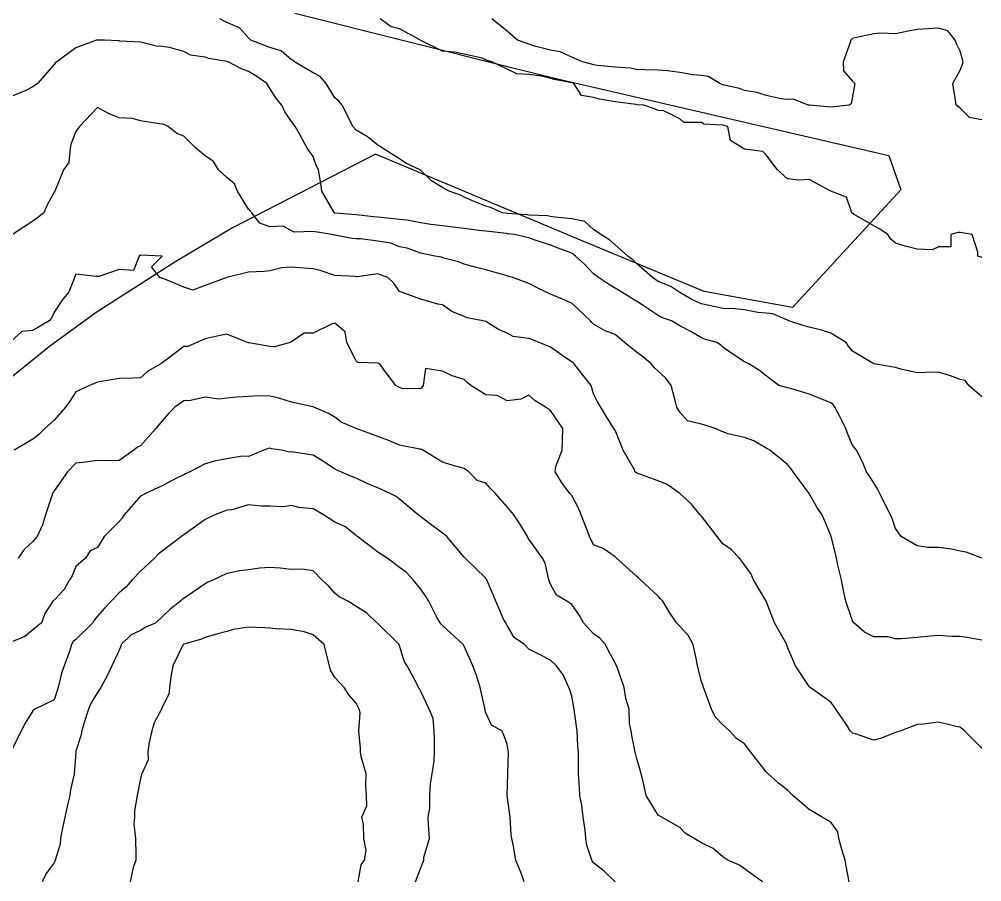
# Model space of a CAD drawing. Extents: x 0 to 495, y 0 to 595.
# Drawn here: x 271.9 to 495, y 0 to 199.9 of the extents above; entities that cross this region are included whole.
import ezdxf

# ---------------------------------------------------------------- set-up
doc = ezdxf.new("R2010")
doc.units = 0
for name, color, linetype in [('CONTOURS_MAJEURES', 3, 'CONTINUOUS'), ('CONTOURS_MINEURES', 8, 'CONTINUOUS'), ('PARCELLE', 4, 'CONTINUOUS')]:
    doc.layers.add(name, color=color, linetype=linetype)

msp = doc.modelspace()

# ---------------------------------------------------------------- linework, layer by layer
at = {"layer": 'CONTOURS_MAJEURES'}
for points in [[(494.995, 176.574), (492.142, 177.145), (490.003, 179.286), (489.093, 180), (488.891, 181.11), (488.283, 184.996), (490.003, 188.057), (490.54, 189.465), (490.65, 190.004), (490.003, 192.502), (489.169, 194.168), (488.835, 195), (487.171, 197.169), (485, 197.803), (482.63, 197.63), (479.996, 197.498), (477.916, 197.082), (475.004, 196.499), (471.669, 196.666), (470.001, 196.489), (465.539, 195.54), (464.998, 195.385), (464.802, 195.196), (464.676, 195), (464.458, 194.46), (462.846, 190.004), (462.917, 187.917), (464.998, 185.533), (465.554, 184.996), (464.998, 181.999), (464.728, 180.27), (464.284, 180), (460.005, 179.474), (455.051, 179.952), (455.002, 179.957), (454.966, 179.964), (454.794, 180), (451.337, 181.336), (449.999, 181.263), (448.524, 181.473), (444.996, 182.248), (442.883, 182.883), (440.003, 183.407), (438.804, 183.799), (435, 184.7), (434.3, 184.996), (431.579, 186.58), (429.997, 186.821), (428.027, 186.972), (425.004, 187.574), (422.11, 187.893), (420.001, 188.098), (416.855, 188.145), (414.998, 188.264), (413.512, 188.517), (409.995, 188.744), (405.829, 189.175), (405.002, 189.302), (404.5, 189.501), (402.445, 190.004), (399.999, 191.082), (397.295, 192.3), (394.996, 192.722), (391.346, 193.657), (390.004, 194.127), (389.356, 194.353), (387.342, 195), (385, 197.156), (381.462, 199.997)], [(494.995, 30.96), (490.963, 35.005), (490.003, 35.811), (489.041, 35.966), (485, 37.003), (481.497, 36.504), (479.996, 36.41), (476.252, 35.005), (475.004, 34.609), (471.761, 33.243), (470.001, 32.842), (465.688, 34.314), (464.998, 34.416), (464.712, 34.719), (464.511, 35.005), (463.75, 36.254), (461.157, 40.001), (460.671, 40.667), (460.005, 41.622), (455.194, 44.998), (455.098, 45.094), (455.002, 45.215), (451.857, 50.005), (449.999, 54.335), (449.847, 54.85), (449.786, 55.001), (449.499, 55.501), (446.953, 59.998), (444.996, 65.005), (442.051, 70.002), (441.456, 71.455), (440.003, 73.477), (438.836, 74.998), (436.95, 76.946), (435, 78.281), (433.636, 79.994), (429.997, 84.707), (429.727, 85.002), (427.612, 87.612), (425.004, 89.998), (422.074, 92.068), (420.001, 92.896), (415.467, 94.526), (414.998, 94.732), (414.603, 94.995), (414.498, 95.496), (411.897, 100.002), (409.995, 104.654), (409.732, 104.999), (407.901, 107.9), (406.667, 109.995), (406.033, 111.028), (405.002, 113.095), (404.454, 115.002), (402.334, 117.667), (400.53, 119.999), (400.241, 120.24), (399.999, 120.499), (398.652, 121.344), (394.996, 123.878), (392.361, 124.995), (390.683, 125.676), (390.004, 125.911), (386.347, 126.343), (385, 127.12), (382.978, 127.978), (379.997, 129.83), (379.332, 130.003), (375.71, 130.709), (375.005, 131.018), (372.17, 132.168), (370.002, 133.679), (368.872, 133.871), (364.998, 134.999), (359.995, 136.793), (358.681, 138.681), (357.34, 139.996), (355.003, 140.87), (350.229, 140.225), (350, 140.223), (349.744, 140.251), (344.996, 140.482), (341.632, 141.628), (340.004, 142.044), (337.839, 142.162), (335.001, 142.434), (332.741, 142.257), (329.998, 141.564), (328.603, 141.394), (325.005, 141.259), (320.002, 139.996), (314.999, 138.195), (312.127, 137.127), (309.996, 137.802), (305.211, 139.787), (305.003, 139.829), (304.892, 139.885), (304.447, 139.996), (302.502, 142.499), (305.003, 145.003), (300, 145.188), (299.706, 145.003), (298.332, 141.665), (294.997, 141.922), (290.298, 140.29), (290.004, 140.259), (289.71, 140.29), (285.001, 140.786), (284.701, 139.996), (283.357, 136.641), (281.973, 134.999), (279.998, 132.001), (279.38, 130.62), (278.807, 130.003), (274.995, 127.777), (272.467, 127.531), (270.002, 125.24)], [(363.748, -0.003), (364.998, 3.183), (365.697, 5.004), (365.697, 5.701), (366.992, 10.001), (366.725, 13.273), (366.695, 14.997), (367.052, 17.053), (367.021, 20.004), (367.228, 22.775), (367.557, 25.001), (368.041, 28.039), (368.141, 29.997), (368.141, 33.143), (368.092, 35.005), (367.798, 37.8), (366.864, 40.001), (364.998, 44.072), (364.693, 44.693), (364.443, 44.998), (363.998, 45.999), (361.815, 50.005), (361.12, 51.128), (359.995, 54.763), (359.94, 54.946), (359.924, 55.001), (355.003, 59.857), (354.919, 59.915), (354.79, 59.998), (352.345, 62.345), (350, 63.817), (349.278, 64.283), (348.054, 65.005), (346.055, 66.062), (344.996, 66.868), (343.542, 68.546), (342.017, 70.002), (340.004, 72.016), (337.433, 72.43), (335.001, 72.397), (332.348, 72.651), (329.998, 72.817), (327.653, 72.651), (325.005, 72.303), (322.969, 72.035), (320.002, 71.409), (316.875, 70.002), (315.571, 69.431), (314.999, 69.065), (311.997, 67.004), (309.996, 65.63), (309.629, 65.372), (309.242, 65.005), (306.86, 63.143), (305.003, 61.428), (303.551, 59.998), (301.095, 58.904), (300, 58.21), (297.779, 57.219), (295.508, 55.001), (295.402, 54.596), (294.997, 53.639), (293.333, 50.005), (292.287, 47.716), (290.75, 44.998), (290.004, 43.862), (288.563, 41.441), (287.93, 40.001), (286.911, 36.912), (286.366, 35.005), (286.156, 33.849), (285.001, 30.225), (284.965, 29.997), (284.963, 29.959), (284.578, 25.001), (283.736, 21.268), (283.562, 20.004), (283.12, 18.121), (282.466, 14.997), (281.738, 11.738), (281.459, 10.001), (281.323, 8.677), (280.214, 5.004), (279.998, 4.345), (278.122, 1.874), (277.2, -0.003)]]:
    msp.add_lwpolyline(points, dxfattribs=at)
at = {"layer": 'CONTOURS_MINEURES'}
for points in [[(494.995, 112.412), (492, 115.002), (491.164, 116.164), (490.003, 116.39), (487.729, 117.274), (485, 118.125), (481.967, 118.031), (479.996, 117.904), (476.252, 118.75), (475.004, 119.166), (470.001, 119.999), (464.998, 122.975), (464.135, 124.132), (463.538, 124.995), (460.005, 127.128), (457.836, 127.832), (455.002, 128.522), (453.845, 128.845), (450.277, 130.003), (449.999, 130.113), (446.6, 131.605), (444.996, 131.781), (443.089, 131.91), (440.003, 132.519), (437.794, 132.793), (435, 132.848), (431.384, 133.614), (429.997, 133.949), (429.231, 134.232), (427.609, 134.999), (425.004, 136.577), (422.94, 137.934), (420.001, 139.138), (419.461, 139.456), (418.708, 139.996), (414.998, 143.301), (414.093, 144.097), (412.949, 145.003), (409.995, 147.608), (408.74, 148.743), (406.691, 149.999), (405.002, 151.149), (402.985, 152.982), (399.999, 153.651), (396.011, 153.983), (394.996, 154.191), (394.316, 154.316), (390.004, 154.506), (389.565, 154.558), (385, 154.879), (383.809, 154.996), (381.229, 156.228), (379.997, 156.567), (377.335, 157.667), (375.005, 158.681), (374.129, 159.127), (371.503, 160.003), (370.002, 160.885), (367.455, 162.456), (364.998, 164.821), (364.781, 165), (361.524, 166.526), (359.995, 167.498), (356.073, 169.996), (355.457, 170.451), (355.003, 170.679), (352.596, 172.595), (350, 174.186), (349.183, 175.004), (348.517, 176.484), (346.694, 180), (345.928, 180.931), (344.996, 181.695), (343.01, 184.996), (341.639, 186.636), (340.004, 187.456), (335.673, 190.004), (335.399, 190.402), (335.001, 190.477), (332.597, 192.6), (329.998, 193.371), (325.593, 195), (325.005, 195.577), (322.894, 197.888), (320.002, 199.142), (318.334, 199.997)], [(494.995, 144.717), (494.758, 144.765), (494.088, 145.003), (494.088, 145.911), (492.811, 149.999), (490.003, 150.445), (489.529, 150.473), (487.859, 149.999), (487.859, 147.144), (485, 147.144), (483.593, 146.408), (479.996, 146.62), (477.263, 147.263), (475.004, 147.97), (473.902, 148.899), (473.197, 149.999), (471.308, 151.305), (470.001, 152.016), (465.398, 154.596), (464.998, 154.851), (464.92, 154.918), (464.859, 154.996), (463.646, 158.647), (460.005, 160.003), (455.002, 162.729), (452.62, 162.62), (449.999, 162.896), (447.644, 165), (444.996, 168.459), (444.228, 169.227), (440.003, 169.779), (439.586, 169.996), (436.775, 171.773), (436.155, 175.004), (435, 175.319), (430.547, 175.553), (429.997, 175.92), (425.92, 175.92), (425.004, 176.836), (421.335, 178.668), (420.001, 178.751), (419.131, 179.131), (416.666, 180), (415.082, 180.084), (414.998, 180.091), (414.882, 180.116), (409.995, 180.757), (406.348, 181.347), (405.002, 181.721), (402.244, 182.241), (400.461, 184.996), (400.13, 185.128), (399.999, 185.16), (395.895, 185.896), (394.996, 186.138), (393.387, 186.61), (390.004, 187.05), (387.213, 187.211), (385, 188.352), (381.443, 190.004), (380.338, 190.344), (379.997, 190.507), (379.176, 190.826), (375.005, 191.767), (372.753, 192.252), (370.002, 192.502), (365.11, 194.889), (364.998, 194.923), (364.937, 194.939), (364.894, 195), (359.995, 197.669), (358.1, 198.1), (355.545, 199.997)], [(494.995, 176.574), (492.142, 177.145), (490.003, 179.286), (489.093, 180), (488.891, 181.11), (488.283, 184.996), (490.003, 188.057), (490.54, 189.465), (490.65, 190.004), (490.003, 192.502), (489.169, 194.168), (488.835, 195), (487.171, 197.169), (485, 197.803), (482.63, 197.63), (479.996, 197.498), (477.916, 197.082), (475.004, 196.499), (471.669, 196.666), (470.001, 196.489), (465.539, 195.54), (464.998, 195.385), (464.802, 195.196), (464.676, 195), (464.458, 194.46), (462.846, 190.004), (462.917, 187.917), (464.998, 185.533), (465.554, 184.996), (464.998, 181.999), (464.728, 180.27), (464.284, 180), (460.005, 179.474), (455.051, 179.952), (455.002, 179.957), (454.966, 179.964), (454.794, 180), (451.337, 181.336), (449.999, 181.263), (448.524, 181.473), (444.996, 182.248), (442.883, 182.883), (440.003, 183.407), (438.804, 183.799), (435, 184.7), (434.3, 184.996), (431.579, 186.58), (429.997, 186.821), (428.027, 186.972), (425.004, 187.574), (422.11, 187.893), (420.001, 188.098), (416.855, 188.145), (414.998, 188.264), (413.512, 188.517), (409.995, 188.744), (405.829, 189.175), (405.002, 189.302), (404.5, 189.501), (402.445, 190.004), (399.999, 191.082), (397.295, 192.3), (394.996, 192.722), (391.346, 193.657), (390.004, 194.127), (389.356, 194.353), (387.342, 195), (385, 197.156), (381.462, 199.997)], [(494.995, 74.998), (491.344, 76.34), (490.003, 76.576), (487.956, 77.042), (485, 77.447), (482.449, 77.447), (479.996, 77.837), (476.348, 79.994), (475.004, 81.839), (474.193, 84.19), (473.849, 85.002), (472.695, 87.308), (471.374, 89.998), (470.876, 90.873), (470.001, 92.41), (468.973, 93.968), (468.295, 94.995), (467.338, 97.337), (465.974, 100.002), (464.998, 101.178), (463.907, 103.907), (463.506, 104.999), (462.048, 107.951), (460.941, 109.995), (460.578, 110.569), (460.005, 111.008), (458.337, 111.664), (455.002, 113.022), (450.702, 114.298), (449.999, 114.472), (447.952, 115.002), (444.996, 117.242), (443.46, 118.462), (441.002, 119.999), (440.003, 120.525), (437.26, 122.255), (435, 123.885), (434.459, 124.455), (433.571, 124.995), (430.744, 125.743), (429.997, 126.039), (427.369, 127.631), (425.004, 128.817), (423.088, 130.003), (420.753, 130.754), (420.001, 131.231), (416.281, 133.718), (414.998, 134.523), (414.677, 134.679), (414.15, 134.999), (409.995, 137.576), (408.494, 138.493), (406.167, 139.996), (405.002, 140.872), (403.013, 143.012), (400.823, 145.003), (399.999, 145.659), (396.835, 146.84), (394.996, 147.526), (391.214, 148.788), (390.004, 149.245), (386.668, 149.999), (385.176, 150.175), (385, 150.187), (384.792, 150.208), (379.997, 150.779), (379.127, 150.871), (375.005, 151.405), (371.796, 151.791), (370.002, 152.007), (367.309, 152.307), (364.998, 152.723), (361.711, 153.283), (359.995, 153.459), (358.608, 153.608), (355.003, 153.997), (354.095, 154.09), (350, 154.58), (345.025, 154.968), (344.996, 154.971), (344.861, 154.996), (344.872, 155.121), (341.991, 160.003), (341.807, 161.808), (341.252, 165), (340.818, 165.815), (340.004, 168.106), (338.631, 169.996), (336.959, 173.044), (335.805, 175.004), (335.501, 175.503), (335.001, 176.219), (333.427, 178.428), (332.741, 180), (331.477, 181.477), (329.998, 183.861), (329.252, 184.996), (326.74, 186.737), (325.005, 187.795), (323.374, 188.371), (320.315, 190.004), (320.002, 190.111), (315.797, 190.801), (314.999, 191.105), (311.564, 191.57), (309.996, 192.444), (306.667, 193.335), (305.003, 193.582), (303.656, 193.655), (300, 194.597), (295.166, 194.831), (294.997, 194.865), (294.85, 194.853), (291.669, 195), (290.004, 195.063), (289.766, 195), (285.001, 193.277), (280.58, 190.004), (280.212, 189.79), (279.998, 189.393), (276.082, 184.996), (274.995, 184.228), (273.384, 183.385), (270.002, 181.943)], [(494.995, 56.013), (491.617, 56.616), (490.003, 56.818), (488.163, 56.839), (485, 57.043), (483.098, 56.9), (479.996, 56.594), (476.312, 56.31), (475.004, 56.265), (473.257, 56.746), (470.001, 56.746), (467.842, 57.841), (465.339, 59.998), (465.2, 60.201), (464.998, 60.453), (463.469, 65.005), (462.882, 67.885), (462.45, 70.002), (461.669, 73.333), (461.347, 74.998), (461.1, 76.094), (460.061, 79.994), (460.049, 80.038), (460.005, 80.245), (458.586, 83.582), (457.983, 85.002), (456.775, 86.773), (455.002, 89.998), (451.282, 94.995), (450.735, 95.731), (449.999, 96.721), (445.866, 100.002), (445.318, 100.325), (444.996, 100.49), (442.154, 102.155), (440.003, 102.917), (436.217, 103.783), (435, 104.249), (433.199, 104.999), (430.805, 105.806), (429.997, 106.065), (426.795, 106.791), (425.004, 108.833), (424.29, 109.995), (424.06, 110.94), (422.989, 115.002), (421.736, 116.735), (420.001, 118.308), (419.106, 119.105), (418.383, 119.999), (416.564, 121.562), (414.998, 122.735), (413.739, 123.738), (412.202, 124.995), (409.995, 126.784), (407.671, 127.672), (405.002, 129.248), (404.631, 129.631), (404.278, 130.003), (399.999, 134.114), (399.338, 134.339), (397.81, 134.999), (394.996, 136.198), (392.409, 137.407), (390.004, 138.627), (386.298, 139.996), (385.3, 140.295), (385, 140.398), (384.445, 140.552), (379.997, 141.78), (377.579, 142.421), (375.005, 143.125), (373.662, 143.66), (370.002, 144.594), (369.722, 144.723), (368.182, 145.003), (364.998, 145.71), (361.801, 146.806), (359.995, 147.125), (357.98, 147.982), (355.003, 148.429), (351, 149), (350, 148.992), (349.083, 149.084), (344.996, 149.819), (344.853, 149.856), (344.352, 149.999), (340.004, 150.706), (335.569, 150.567), (335.001, 150.867), (333.055, 151.943), (329.998, 151.763), (327.644, 152.64), (325.773, 154.996), (325.005, 155.83), (322.504, 160.003), (321.768, 161.767), (320.002, 163.193), (318.069, 165), (316.901, 166.9), (314.999, 168.212), (312.792, 169.996), (309.996, 172.794), (308.435, 173.439), (306.43, 175.004), (305.457, 175.458), (305.003, 175.58), (304.336, 175.67), (300, 176.323), (298.107, 176.894), (294.997, 177.053), (292.87, 177.872), (290.004, 179.429), (285.813, 175.004), (285.478, 174.527), (285.001, 173.891), (283.918, 171.08), (283.688, 169.996), (283.352, 166.646), (282.099, 165), (280.165, 160.17), (280.091, 160.003), (279.998, 159.803), (278.258, 156.738), (277.596, 154.996), (276.107, 153.886), (274.995, 153.085), (270.335, 149.999)], [(494.995, 30.96), (490.963, 35.005), (490.003, 35.811), (489.041, 35.966), (485, 37.003), (481.497, 36.504), (479.996, 36.41), (476.252, 35.005), (475.004, 34.609), (471.761, 33.243), (470.001, 32.842), (465.688, 34.314), (464.998, 34.416), (464.712, 34.719), (464.511, 35.005), (463.75, 36.254), (461.157, 40.001), (460.671, 40.667), (460.005, 41.622), (455.194, 44.998), (455.098, 45.094), (455.002, 45.215), (451.857, 50.005), (449.999, 54.335), (449.847, 54.85), (449.786, 55.001), (449.499, 55.501), (446.953, 59.998), (444.996, 65.005), (442.051, 70.002), (441.456, 71.455), (440.003, 73.477), (438.836, 74.998), (436.95, 76.946), (435, 78.281), (433.636, 79.994), (429.997, 84.707), (429.727, 85.002), (427.612, 87.612), (425.004, 89.998), (422.074, 92.068), (420.001, 92.896), (415.467, 94.526), (414.998, 94.732), (414.603, 94.995), (414.498, 95.496), (411.897, 100.002), (409.995, 104.654), (409.732, 104.999), (407.901, 107.9), (406.667, 109.995), (406.033, 111.028), (405.002, 113.095), (404.454, 115.002), (402.334, 117.667), (400.53, 119.999), (400.241, 120.24), (399.999, 120.499), (398.652, 121.344), (394.996, 123.878), (392.361, 124.995), (390.683, 125.676), (390.004, 125.911), (386.347, 126.343), (385, 127.12), (382.978, 127.978), (379.997, 129.83), (379.332, 130.003), (375.71, 130.709), (375.005, 131.018), (372.17, 132.168), (370.002, 133.679), (368.872, 133.871), (364.998, 134.999), (359.995, 136.793), (358.681, 138.681), (357.34, 139.996), (355.003, 140.87), (350.229, 140.225), (350, 140.223), (349.744, 140.251), (344.996, 140.482), (341.632, 141.628), (340.004, 142.044), (337.839, 142.162), (335.001, 142.434), (332.741, 142.257), (329.998, 141.564), (328.603, 141.394), (325.005, 141.259), (320.002, 139.996), (314.999, 138.195), (312.127, 137.127), (309.996, 137.802), (305.211, 139.787), (305.003, 139.829), (304.892, 139.885), (304.447, 139.996), (302.502, 142.499), (305.003, 145.003), (300, 145.188), (299.706, 145.003), (298.332, 141.665), (294.997, 141.922), (290.298, 140.29), (290.004, 140.259), (289.71, 140.29), (285.001, 140.786), (284.701, 139.996), (283.357, 136.641), (281.973, 134.999), (279.998, 132.001), (279.38, 130.62), (278.807, 130.003), (274.995, 127.777), (272.467, 127.531), (270.002, 125.24)], [(464.268, -0.003), (463.585, 3.587), (463.296, 5.004), (462.542, 7.461), (461.893, 10.001), (461.601, 11.597), (460.005, 13.778), (458.004, 14.997), (455.002, 16.744), (451.216, 20.004), (449.999, 21.188), (447.865, 22.87), (445.465, 25.001), (445.216, 25.221), (444.996, 25.469), (441.464, 29.997), (440.003, 31.936), (438.175, 33.175), (436.482, 35.005), (435, 36.337), (433.225, 38.228), (432.379, 40.001), (430.767, 44.229), (430.523, 44.998), (430.414, 45.415), (429.997, 46.428), (429.089, 50.005), (428.978, 51.025), (428.095, 55.001), (427.012, 57.01), (425.004, 59.237), (424.226, 59.998), (422.67, 62.335), (421.028, 65.005), (420.542, 65.545), (420.001, 66.147), (415.908, 70.002), (415.446, 70.449), (414.998, 70.812), (410.298, 74.998), (409.995, 75.276), (407.257, 77.255), (405.002, 78.039), (404.074, 79.994), (403.526, 81.472), (402.108, 85.002), (401.547, 86.548), (399.999, 89.478), (399.478, 89.998), (397.588, 92.587), (396.075, 94.995), (396.247, 96.247), (397.706, 100.002), (397.798, 102.201), (397.915, 104.999), (396.718, 106.719), (394.996, 109.196), (393.855, 109.995), (391.438, 111.433), (390.004, 112.754), (388.127, 111.873), (385, 111.482), (382.679, 112.679), (379.997, 112.856), (376.581, 115.002), (375.718, 115.716), (375.005, 116.408), (372.232, 117.23), (370.002, 118.304), (366.063, 118.936), (365.487, 115.002), (364.998, 114.335), (360.802, 114.195), (359.995, 114.555), (359.721, 114.727), (359.19, 115.002), (356.429, 118.571), (355.457, 119.999), (355.003, 120.171), (350.333, 120.332), (350, 120.713), (347.816, 124.995), (347.42, 127.421), (344.996, 129.43), (344.228, 129.232), (340.004, 127.155), (337.887, 127.114), (335.001, 125.157), (334.908, 125.088), (334.688, 124.995), (331.012, 123.983), (329.998, 124.047), (325.082, 124.918), (325.005, 124.925), (324.938, 124.928), (324.767, 124.995), (320.002, 126.885), (318.438, 126.56), (314.999, 125.846), (313.041, 124.995), (310.968, 124.024), (309.996, 124.024), (305.884, 120.881), (305.003, 120.253), (304.818, 120.184), (304.677, 119.999), (301.694, 118.307), (300, 116.792), (298.26, 116.74), (294.997, 116.643), (290.912, 115.911), (290.004, 115.796), (288.151, 115.002), (285.001, 113.509), (283.592, 111.406), (282.619, 109.995), (279.998, 106.942), (277.809, 104.999), (276.38, 103.615), (274.995, 102.535), (270.699, 100.002)], [(444.19, -0.003), (440.003, 3.024), (438.838, 3.838), (436.137, 5.004), (435, 5.739), (432.697, 7.701), (429.997, 9.049), (428.333, 10.001), (426.233, 11.23), (425.004, 12.579), (420.835, 14.997), (420.001, 15.426), (417.192, 20.004), (416.443, 23.557), (416.03, 25.001), (415.821, 25.823), (414.998, 28.822), (414.735, 29.734), (414.664, 29.997), (413.886, 33.892), (413.727, 35.005), (413.364, 36.636), (413.232, 40.001), (412.459, 42.462), (412.115, 44.998), (410.521, 49.478), (410.346, 50.005), (409.995, 50.694), (408.491, 53.496), (407.766, 55.001), (406.462, 56.463), (405.002, 57.422), (402.709, 59.998), (401.711, 61.711), (399.999, 64.243), (398.832, 65.005), (396.417, 66.424), (394.996, 68.968), (394.602, 70.002), (393.802, 73.803), (393.165, 74.998), (390.004, 79.414), (389.77, 79.761), (389.687, 79.994), (387.939, 82.935), (386.488, 85.002), (385, 86.865), (382.237, 89.998), (381.109, 91.109), (379.997, 92.378), (377.988, 92.984), (376.075, 94.995), (375.005, 95.734), (371.669, 96.664), (370.002, 97.239), (365.427, 100.002), (365.177, 100.181), (364.998, 100.177), (364.73, 100.27), (359.995, 101.161), (357.295, 102.296), (355.003, 103.214), (350, 104.999), (346.509, 106.509), (344.996, 107.668), (343.533, 108.531), (340.147, 109.995), (340.042, 110.033), (340.004, 110.052), (339.923, 110.076), (335.001, 111.136), (332.066, 112.065), (329.998, 112.528), (327.38, 112.621), (325.005, 112.433), (322.332, 112.327), (320.002, 112.097), (318.133, 111.866), (314.999, 112.31), (311.563, 111.564), (309.996, 111.458), (307.935, 109.995), (306.481, 108.516), (305.003, 106.808), (303.564, 104.999), (300, 101.002), (299.277, 100.724), (298.451, 100.002), (294.997, 97.66), (292.423, 97.577), (290.004, 97.614), (287.235, 97.23), (285.001, 96.982), (283.077, 94.995), (279.998, 90.554), (279.737, 90.259), (279.588, 89.998), (279.454, 89.455), (277.968, 85.002), (277.3, 82.695), (276.061, 79.994), (274.995, 78.835), (273.025, 76.969), (271.641, 74.998)], [(409.995, -0.003), (407.443, 2.445), (405.002, 4.403), (404.641, 5.004), (403.439, 8.439), (403.234, 10.001), (403.035, 11.965), (402.597, 14.997), (402.283, 17.718), (401.811, 20.004), (401.736, 21.739), (401.535, 25.001), (401.505, 28.494), (401.478, 29.997), (401.382, 31.381), (401.229, 35.005), (400.594, 39.407), (400.517, 40.001), (399.999, 42.999), (399.486, 44.485), (399.309, 44.998), (397.974, 47.978), (396.38, 50.005), (394.996, 51.331), (392.292, 52.711), (390.004, 53.902), (388.984, 55.001), (386.63, 56.629), (385, 59.386), (384.659, 59.998), (384.143, 60.856), (382.376, 65.005), (380.426, 69.573), (380.247, 70.002), (380.146, 70.15), (379.997, 70.342), (375.237, 74.998), (375.121, 75.114), (375.005, 75.23), (370.983, 79.994), (370.456, 80.45), (370.002, 80.765), (366.875, 83.124), (364.998, 84.554), (364.346, 85.002), (359.995, 88.636), (359.239, 89.241), (357.856, 89.998), (355.003, 91.313), (352.828, 92.171), (350, 93.551), (348.888, 93.884), (346.386, 94.995), (344.996, 95.645), (342.403, 97.401), (340.004, 98.876), (335.442, 99.56), (335.001, 99.622), (334.553, 99.554), (332.692, 100.002), (330.325, 100.329), (329.998, 100.469), (329.596, 100.404), (328.6, 100.002), (325.005, 98.572), (323.598, 98.594), (320.002, 98.026), (317.473, 97.526), (314.999, 96.873), (311.444, 94.995), (310.443, 94.548), (309.996, 94.281), (308.656, 93.654), (305.003, 91.783), (301.155, 89.998), (300.429, 89.57), (300, 89.327), (296.231, 85.002), (295.757, 84.241), (294.997, 83.467), (291.589, 79.994), (290.004, 77.432), (288.276, 76.724), (287.208, 74.998), (285.001, 73.076), (284.105, 70.897), (283.5, 70.002), (282.258, 67.745), (279.998, 65.259), (279.848, 65.155), (279.685, 65.005), (277.809, 62.189), (277.03, 59.998), (274.995, 58.355), (273.196, 56.802), (270.002, 55.516)], [(388.905, -0.003), (388.395, 1.606), (386.981, 5.004), (386.376, 8.627), (386.08, 10.001), (385.918, 10.917), (385.703, 14.997), (385, 20.004), (385.099, 24.903), (385.109, 25.001), (385.112, 25.112), (385.32, 29.997), (385, 31.875), (384.167, 34.17), (383.75, 35.005), (381.314, 36.32), (379.997, 39.168), (379.823, 40.001), (379.798, 40.201), (378.711, 44.998), (377.88, 47.882), (376.99, 50.005), (375.005, 54.607), (374.871, 54.868), (374.781, 55.001), (370.002, 59.382), (369.68, 59.677), (369.417, 59.998), (368.677, 61.323), (366.838, 65.005), (366.096, 66.101), (364.998, 67.781), (363.212, 70.002), (361.663, 71.667), (359.995, 72.857), (357.187, 74.998), (355.876, 75.872), (355.003, 76.397), (350.263, 79.994), (350.126, 80.121), (350, 80.237), (347.34, 82.34), (344.996, 83.333), (342.4, 85.002), (340.004, 86.396), (336.704, 86.703), (335.001, 87.223), (333.139, 86.861), (329.998, 87.001), (327.955, 87.046), (325.005, 87.32), (321.179, 86.178), (320.002, 86.097), (319.232, 85.771), (317.242, 85.002), (314.999, 83.952), (311.385, 81.385), (309.996, 80.374), (309.767, 80.224), (309.496, 79.994), (305.003, 76.639), (304.054, 75.946), (303.228, 74.998), (300, 71.97), (298.058, 70.002), (296.651, 68.35), (294.997, 66.989), (293.2, 65.005), (291.613, 63.392), (290.004, 61.522), (289.318, 60.685), (288.964, 59.998), (285.001, 56.154), (284.366, 55.636), (283.966, 55.001), (283.572, 53.574), (282.255, 50.005), (281.704, 48.298), (280.885, 44.998), (279.998, 42.159), (275.471, 40.001), (274.995, 39.617), (273.233, 36.768), (272.332, 35.005), (270.002, 30.225)], [(363.748, -0.003), (364.998, 3.183), (365.697, 5.004), (365.697, 5.701), (366.992, 10.001), (366.725, 13.273), (366.695, 14.997), (367.052, 17.053), (367.021, 20.004), (367.228, 22.775), (367.557, 25.001), (368.041, 28.039), (368.141, 29.997), (368.141, 33.143), (368.092, 35.005), (367.798, 37.8), (366.864, 40.001), (364.998, 44.072), (364.693, 44.693), (364.443, 44.998), (363.998, 45.999), (361.815, 50.005), (361.12, 51.128), (359.995, 54.763), (359.94, 54.946), (359.924, 55.001), (355.003, 59.857), (354.919, 59.915), (354.79, 59.998), (352.345, 62.345), (350, 63.817), (349.278, 64.283), (348.054, 65.005), (346.055, 66.062), (344.996, 66.868), (343.542, 68.546), (342.017, 70.002), (340.004, 72.016), (337.433, 72.43), (335.001, 72.397), (332.348, 72.651), (329.998, 72.817), (327.653, 72.651), (325.005, 72.303), (322.969, 72.035), (320.002, 71.409), (316.875, 70.002), (315.571, 69.431), (314.999, 69.065), (311.997, 67.004), (309.996, 65.63), (309.629, 65.372), (309.242, 65.005), (306.86, 63.143), (305.003, 61.428), (303.551, 59.998), (301.095, 58.904), (300, 58.21), (297.779, 57.219), (295.508, 55.001), (295.402, 54.596), (294.997, 53.639), (293.333, 50.005), (292.287, 47.716), (290.75, 44.998), (290.004, 43.862), (288.563, 41.441), (287.93, 40.001), (286.911, 36.912), (286.366, 35.005), (286.156, 33.849), (285.001, 30.225), (284.965, 29.997), (284.963, 29.959), (284.578, 25.001), (283.736, 21.268), (283.562, 20.004), (283.12, 18.121), (282.466, 14.997), (281.738, 11.738), (281.459, 10.001), (281.323, 8.677), (280.214, 5.004), (279.998, 4.345), (278.122, 1.874), (277.2, -0.003)], [(350.431, -0.003), (351.103, 3.9), (351.924, 5.004), (352.274, 7.275), (351.786, 10.001), (351.667, 13.331), (351.324, 14.997), (352.45, 17.552), (352.401, 20.004), (352.223, 22.225), (352.323, 25.001), (351.25, 28.748), (350.962, 29.997), (350.944, 30.942), (350.612, 35.005), (350.866, 39.136), (350.703, 40.001), (350.445, 40.446), (350, 41.406), (348.282, 43.282), (347.193, 44.998), (344.996, 47.369), (344.054, 49.06), (343.808, 50.005), (343.018, 53.022), (342.558, 55.001), (340.004, 57.222), (337.903, 57.9), (335.001, 58.422), (331.379, 58.618), (329.998, 58.759), (328.811, 58.81), (325.005, 58.973), (321.559, 58.443), (320.002, 58.018), (317.308, 57.307), (314.999, 56.579), (313.873, 56.126), (309.996, 55.041), (309.882, 55.001), (309.829, 54.835), (307.499, 50.005), (307.071, 47.93), (306.694, 44.998), (306.523, 43.477), (305.003, 40.436), (304.818, 40.001), (303.173, 36.833), (302.582, 35.005), (301.94, 31.939), (301.668, 29.997), (301.728, 28.271), (300.263, 25.001), (300, 23.891), (299.222, 20.004), (298.584, 16.414), (298.61, 14.997), (298.403, 13.402), (298.809, 10.001), (298.902, 6.101), (298.902, 5.004), (298.268, 3.271), (297.574, -0.003)]]:
    msp.add_lwpolyline(points, dxfattribs=at)
at = {"layer": 'PARCELLE'}
msp.add_lwpolyline([(335.738, 201.261), (386.579, 188.571), (396.655, 186.061), (473.475, 168.27), (476.249, 160.385), (451.119, 133.053), (430.625, 136.819), (401.465, 148.918), (354.431, 168.64), (339.341, 160.833), (321.308, 151.523), (308.137, 143.74), (289.452, 131.737), (287.994, 130.67), (278.911, 124.034), (268.747, 115.826)], dxfattribs=at)

doc.saveas('drawing.dxf')
